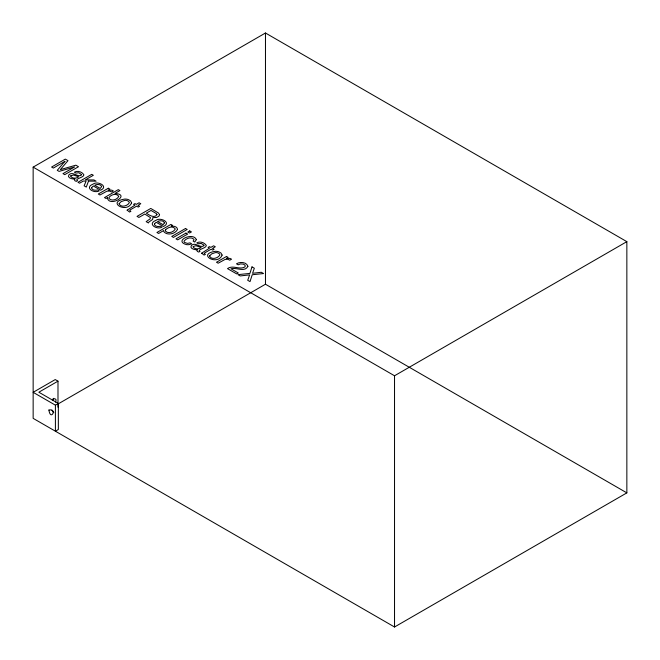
<?xml version="1.0" encoding="UTF-8"?>
<svg xmlns="http://www.w3.org/2000/svg" width="660" height="660" viewBox="0 0 660 660"><rect width="100%" height="100%" fill="white"/><g stroke="black" fill="none" stroke-linecap="round" stroke-linejoin="round"><path stroke-width="0.99" d="M52.684 400.488L53.014 399.745A2.904 1.675 -60 0 0 53.221 398.343M55.448 402.08L55.77 401.338A2.904 1.675 -60 0 0 55.852 399.366L54.648 398.648A3.498 2.021 -60 0 0 52.866 399.589L52.33 400.207M33.148 167.129L265.468 33L626.851 241.642L626.851 492.871L394.531 627L33.148 418.358L33.148 167.129L394.531 375.771L626.851 241.642M57.989 381.158L38.849 392.213L58.344 403.474L58.344 429.503L55.407 431.203L55.407 405.174L33.148 392.32L55.234 379.566L57.989 381.158L57.989 407.195M55.407 405.174L58.344 403.474M58.072 403.969L265.468 284.229L626.851 492.871M53.823 412.69L51.958 410.264M394.531 375.771L394.531 627M265.468 33L265.468 284.229M196.333 239.662L194.774 242.038L193.141 241.09L193.999 239.811L193.76 239.143C190.946 236.577 186.153 238.293 184.165 241.065A2.92 1.683 0 0 0 184.561 242.41L187.432 243.408L190.039 242.88L191.672 243.829L189.453 244.538A4.859 2.805 0 0 1 186.351 244.588C173.308 240.809 193.322 231.709 196.333 239.662M127.141 210.152L129.575 212.066L130.903 211.299L129.731 210.54L130.078 209.929L136.62 206.159L138.22 207.083L139.59 206.283L137.989 205.359L140.786 203.75L139.087 202.768L136.29 204.377L134.937 203.593L133.559 204.394L134.912 205.177L127.141 210.152M201.663 253.176L204.105 255.098L205.433 254.331L204.262 253.572L204.608 252.962L211.15 249.183L212.743 250.107L214.12 249.315L212.52 248.391L215.317 246.774L213.617 245.792L210.82 247.409L209.459 246.625L208.09 247.417L209.443 248.201L201.663 253.176M91.583 187.795C91.888 190.311 95.568 190.583 97.531 189.94L99.181 190.897C94.083 193.834 84.026 187.572 93.085 184.115C97.441 180.535 109.065 186.343 100.65 190.212L93.316 185.971L91.583 187.795M154.407 224.07C154.704 226.578 158.383 226.85 160.347 226.207L162.005 227.164C156.898 230.101 146.842 223.839 155.9 220.382C160.256 216.802 171.88 222.61 163.474 226.479L156.131 222.238L154.407 224.07M81.46 174.537L81.411 175.09C77.715 177.771 72.913 170.94 68.97 174.751C66.586 177.903 72.732 179.371 74.984 179.017L74.349 179.726L75.001 180.807L76.329 181.385L77.566 180.658C73.945 178.967 83.605 177.664 83.845 175.04L83.754 174.545C81.782 171.715 77.468 170.371 74.374 172.161L75.941 173.069L78.787 172.747L81.46 174.537M203.907 245.223L203.857 245.784C200.161 248.465 195.36 241.626 191.416 245.446C189.024 248.597 195.179 250.066 197.431 249.711L196.795 250.412L197.447 251.501L198.775 252.071L200.013 251.353C196.391 249.661 206.052 248.358 206.291 245.734L206.2 245.239C204.229 242.41 199.914 241.065 196.82 242.855L198.388 243.763L201.234 243.441L203.907 245.223M119.18 203.585L119.122 204.088C121.242 207.867 127.76 205.969 129.368 202.645L128.832 201.539L127.322 200.648A3.242 1.873 0 0 0 124.69 200.409L121.151 201.638L119.18 203.585M209.69 255.841L209.624 256.336C211.745 260.123 218.262 258.225 219.871 254.892L219.343 253.786L217.825 252.904A3.242 1.873 0 0 0 215.193 252.656L211.654 253.894L209.69 255.841M159.58 214.673L158.92 216.166L156.7 217.437L152.732 217.643L152.699 219.425L148.995 221.95L148.442 222.964L146.157 221.645L150.167 218.815L150.439 217.602L144.787 214.046L138.889 217.445L137.032 216.373L150.769 208.444L158.45 213.007L159.58 214.673M118.734 196.35C117.439 199.7 111.334 201.655 108.933 198.322L108.9 197.711C110.575 194.584 116.713 192.786 118.734 196.35M107.332 197.752C109.172 207.916 131.48 194.486 114.939 193.454L119.922 190.575L118.288 189.635L104.494 197.596L106.054 198.487L107.332 197.752M131.612 202.834C126.984 214.063 106.095 201.935 124.69 199.081A5.849 3.374 0 0 1 128.51 199.666L130.482 200.78L131.612 202.834M222.115 255.09C217.495 266.318 196.597 254.183 215.193 251.328A5.849 3.374 0 0 1 219.013 251.914L220.984 253.036L222.115 255.09M70.801 175.816L70.703 176.327C72.418 178.802 76.469 178.612 78.672 176.798L73.499 174.999L70.801 175.816M193.248 246.51L193.149 247.022C194.865 249.496 198.916 249.307 201.118 247.492L195.946 245.693L193.248 246.51M48.906 410.05C50.639 421.666 57.626 408.103 48.906 410.05M101.665 186.615L100.262 188.438L94.694 185.229C96.805 184.14 100.666 183.967 101.665 186.615M164.48 222.882L163.078 224.705L157.517 221.496C159.621 220.407 163.482 220.234 164.48 222.882M156.964 214.566C154.696 218.806 148.904 214.962 146.338 213.147L151.033 210.441L156.362 213.601L156.964 214.566M247.904 266.302C244.72 272.695 236.214 267.044 230.975 268.777L238.293 273.001L236.701 273.916L227.502 268.612C232.947 264.611 239.893 270.328 245.132 266.772L245.108 265.238L243.35 264.115L240.529 263.901L238.186 264.8L236.478 263.81C239.902 261.575 246.543 261.921 247.904 266.302M177.523 229.416C175.37 234.011 167.186 235.867 163.779 231.635L163.746 230.497L158.631 233.459L156.94 232.485L170.907 224.416L172.549 225.365L171.22 226.132C173.555 225.918 177.325 226.52 177.523 229.416M252.004 266.887L249.917 273.413L237.955 274.642L240.199 275.938L249.653 274.873L247.706 280.277L250.016 281.605L252.227 274.75L263.538 273.545L261.319 272.266L252.582 273.289L254.331 268.232L252.004 266.887M88.506 181.12L86.287 187.077L84.133 185.839L86.064 181.112L83.358 181.046L79.596 183.216L77.979 182.284L91.724 174.347L93.34 175.288L85.363 179.891L93.934 179.924L96.088 181.17L88.506 181.12M165.586 229.762L165.346 230.967C167.805 234.135 173.349 232.328 175.148 229.317L175.131 228.707C172.813 225.53 167.838 227.37 165.586 229.762M64.903 161.353L57.263 170.321L59.103 171.386L74.613 166.955L62.989 173.63L64.754 174.644L78.499 166.716L75.859 165.19L60.324 169.636L67.988 160.652L65.323 159.109L51.587 167.046L53.361 168.069L64.903 161.353M108.314 188.232L98.299 194.015L99.982 194.981L106.92 191.177L109.758 191.087L111.589 191.961L113.363 190.938L111.746 190.162L108.182 190.154L109.915 189.148L108.314 188.232M185.51 228.5L171.765 236.428L173.456 237.402L187.192 229.465L185.51 228.5M185.947 233.104L175.981 238.862L177.688 239.852L187.663 234.094L185.947 233.104M189.717 230.926L187.811 232.031L189.519 233.013L191.433 231.916L189.717 230.926M226.504 256.468L216.488 262.251L218.171 263.216L225.109 259.413L227.947 259.322L229.779 260.205L231.553 259.174L229.936 258.398L226.372 258.39L228.104 257.392L226.504 256.468"/></g></svg>
